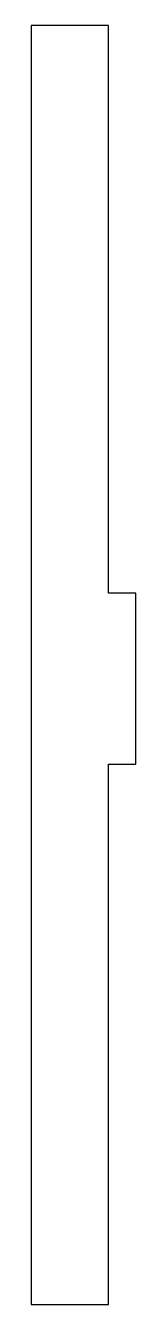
# Model space of a CAD drawing. Header units: millimetres. Extents: x 52 to 64, y -146 to 3.
import ezdxf

# ---------------------------------------------------------------- set-up
doc = ezdxf.new("R2010")
doc.units = ezdxf.units.MM
doc.layers.get('0').update_dxf_attribs({"linetype": 'CONTINUOUS'})

msp = doc.modelspace()

# ---------------------------------------------------------------- linework, layer by layer
for p, q in [((51.62, 3.2), (51.62, -146.4)), ((60.62, 3.2), (51.62, 3.2)), ((60.62, -63.2), (60.62, 3.2)), ((63.82, -63.2), (60.62, -63.2)), ((63.82, -83.2), (63.82, -63.2)), ((60.62, -83.2), (63.82, -83.2)), ((60.62, -146.4), (60.62, -83.2)), ((51.62, -146.4), (60.62, -146.4))]:
    msp.add_line(p, q)

doc.saveas('drawing.dxf')
